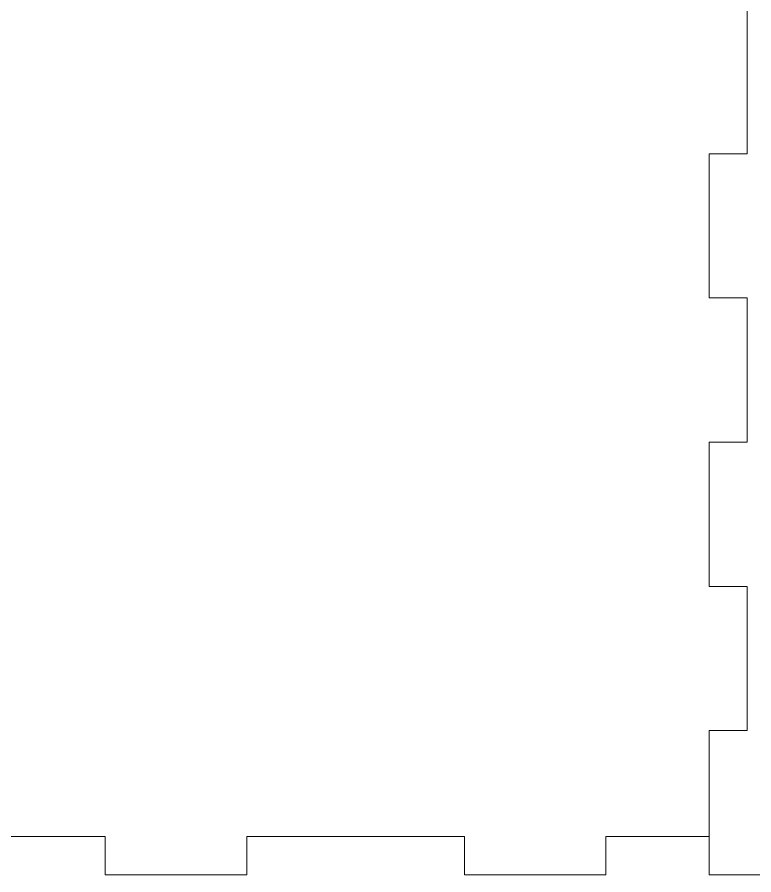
# Model space of a CAD drawing. Header units: millimetres. Extents: x 337 to 2510, y -469 to 429.
# Drawn here: x 439.3 to 538.6, y -233.4 to -117.9 of the extents above; entities that cross this region are included whole.
import ezdxf

# ---------------------------------------------------------------- set-up
doc = ezdxf.new("R2010")
doc.units = ezdxf.units.MM
doc.header["$MEASUREMENT"] = 0
doc.layers.add('Layer 1', color=7, linetype='Continuous')

msp = doc.modelspace()

# ---------------------------------------------------------------- linework, layer by layer
at = {"layer": 'Layer 1', "lineweight": 9}
for points in [[(537.7245, -136.3222), (537.7245, -136.3222), (537.7245, -116.8984), (537.7245, -116.8984)], [(532.5666, -136.3222), (532.5666, -136.3222), (537.7245, -136.3222), (537.7245, -136.3222)], [(532.5666, -155.746), (532.5666, -155.746), (532.5666, -136.3222), (532.5666, -136.3222)], [(532.5666, -155.746), (532.5666, -155.746), (537.7245, -155.746), (537.7245, -155.746)], [(537.7245, -175.1698), (537.7245, -175.1698), (537.7245, -155.746), (537.7245, -155.746)], [(532.5666, -194.5936), (532.5666, -194.5936), (532.5666, -175.1698), (532.5666, -175.1698)], [(532.5666, -175.1698), (532.5666, -175.1698), (537.7245, -175.1698), (537.7245, -175.1698)], [(532.5666, -194.5936), (532.5666, -194.5936), (537.7245, -194.5936), (537.7245, -194.5936)], [(537.7245, -214.0174), (537.7245, -214.0174), (537.7245, -194.5936), (537.7245, -194.5936)], [(532.5666, -214.0174), (532.5666, -214.0174), (537.7245, -214.0174), (537.7245, -214.0174)], [(532.5666, -228.2833), (532.5666, -228.2833), (532.5666, -214.0174), (532.5666, -214.0174)], [(451.2134, -228.2833), (451.2134, -228.2833), (437.3165, -228.2833), (437.3165, -228.2833)], [(451.2134, -228.2833), (451.2134, -228.2833), (451.2134, -233.4402), (451.2134, -233.4402)], [(499.6249, -228.2833), (499.6249, -228.2833), (470.2632, -228.2833), (470.2632, -228.2833)], [(470.2632, -228.2833), (470.2632, -228.2833), (470.2632, -233.4402), (470.2632, -233.4402)], [(499.6249, -228.2833), (499.6249, -228.2833), (499.6249, -233.4402), (499.6249, -233.4402)], [(518.6747, -228.2833), (518.6747, -228.2833), (518.6747, -233.4402), (518.6747, -233.4402)], [(532.5666, -228.2833), (532.5666, -228.2833), (518.6747, -228.2833), (518.6747, -228.2833)], [(532.5666, -228.2833), (532.5666, -228.2833), (532.5666, -233.4412), (532.5666, -233.4412)], [(470.2632, -233.4402), (470.2632, -233.4402), (451.2134, -233.4402), (451.2134, -233.4402)], [(518.6747, -233.4402), (518.6747, -233.4402), (499.6249, -233.4402), (499.6249, -233.4402)], [(551.6164, -233.4412), (551.6164, -233.4412), (532.5666, -233.4412), (532.5666, -233.4412)]]:
    msp.add_open_spline(points, degree=3, dxfattribs=at)

doc.saveas('drawing.dxf')
